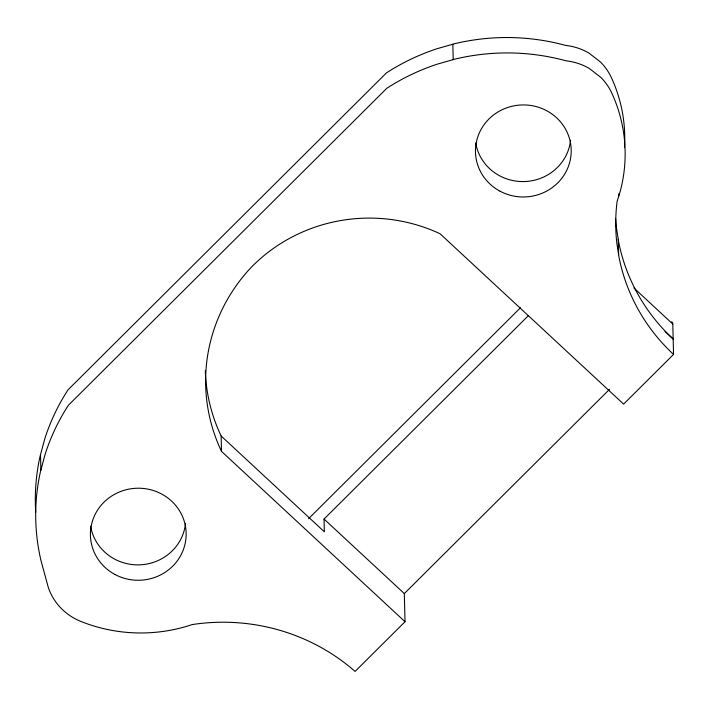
<?xml version="1.0" encoding="UTF-8"?>
<svg xmlns="http://www.w3.org/2000/svg" width="709" height="709" viewBox="0 0 709 709"><rect width="100%" height="100%" fill="white"/><g stroke="black" fill="none" stroke-linecap="round" stroke-linejoin="round"><path stroke-width="1.06" d="M308.592 518.678L520.459 307.777M205.318 370.665A176.195 169.362 -1.4 0 0 221.137 436L324.359 531.812L324.048 519.059L528.542 315.496M405.016 621.731L221.509 451.394A176.195 169.362 -1.4 0 1 250.525 268.073A161.608 155.342 -1.4 0 1 440.112 233.793L623.619 404.121L673.55 354.42A189.835 182.479 -1.4 0 1 619.046 257.394L616.883 243.542A189.835 182.479 -1.4 0 1 617.078 201.595L620.331 190.934A156.574 150.512 -1.4 0 0 611.849 93.189A57.225 55.01 -1.4 0 0 600.886 77.423L589.339 68.489A57.225 55.01 -1.4 0 0 566.074 60.823A215.27 206.931 -1.4 0 0 454.974 59.113L437.019 64.235A215.27 206.931 -1.4 0 0 386.822 88.27L68.356 405.291A215.27 206.931 -1.4 0 0 45.119 454.345L40.422 471.777A215.27 206.931 -1.4 0 0 41.113 561.094L48.363 587.672A57.81 55.577 -1.4 0 0 80.888 621.438A155.528 149.502 -1.4 0 0 192.139 624.585A196.047 188.452 -1.4 0 1 355.085 671.432L405.016 621.731L404.325 593.584L609.607 389.241M633.881 287.943L672.806 324.075L673.55 354.42M665.069 331.502L673.178 339.026A189.835 182.479 -1.4 0 1 618.665 241.999L616.502 228.147A189.835 182.479 -1.4 0 1 615.651 218.487M324.048 519.059L404.325 593.584M618.682 193.965L618.735 196.163M618.239 239.27L618.62 254.664M452.838 44.224L453.219 59.618M221.137 436L221.509 451.394M40.502 454.673L40.883 470.067M185.536 523.464A47.875 46.023 -1.4 0 1 139.274 564.851A47.875 46.023 -1.4 0 1 90.646 526.238M570.585 140.178A47.875 46.023 -1.4 0 1 524.323 181.557A47.875 46.023 -1.4 0 1 475.695 142.952M671.591 321.789A47.875 9.394 -47.1 0 1 672.806 324.075M624.478 147.658A156.574 150.512 -1.4 0 0 611.477 77.804A57.225 55.01 -1.4 0 0 600.514 62.038L588.966 53.095A57.225 55.01 -1.4 0 0 565.693 45.429A215.27 206.931 -1.4 0 0 454.602 43.719L436.638 48.841A215.27 206.931 -1.4 0 0 386.449 72.885L67.975 389.897A215.27 206.931 -1.4 0 0 44.738 438.951L40.041 456.383A215.27 206.931 -1.4 0 0 35.716 512.199M115.035 574.512A47.875 46.023 -1.4 0 0 186.157 533.39A47.875 46.023 -1.4 0 0 113.67 494.811A47.875 46.023 -1.4 0 0 115.035 574.512M500.084 191.226A47.875 46.023 -1.4 0 0 571.206 150.095A47.875 46.023 -1.4 0 0 498.719 111.526A47.875 46.023 -1.4 0 0 500.084 191.226"/></g></svg>
